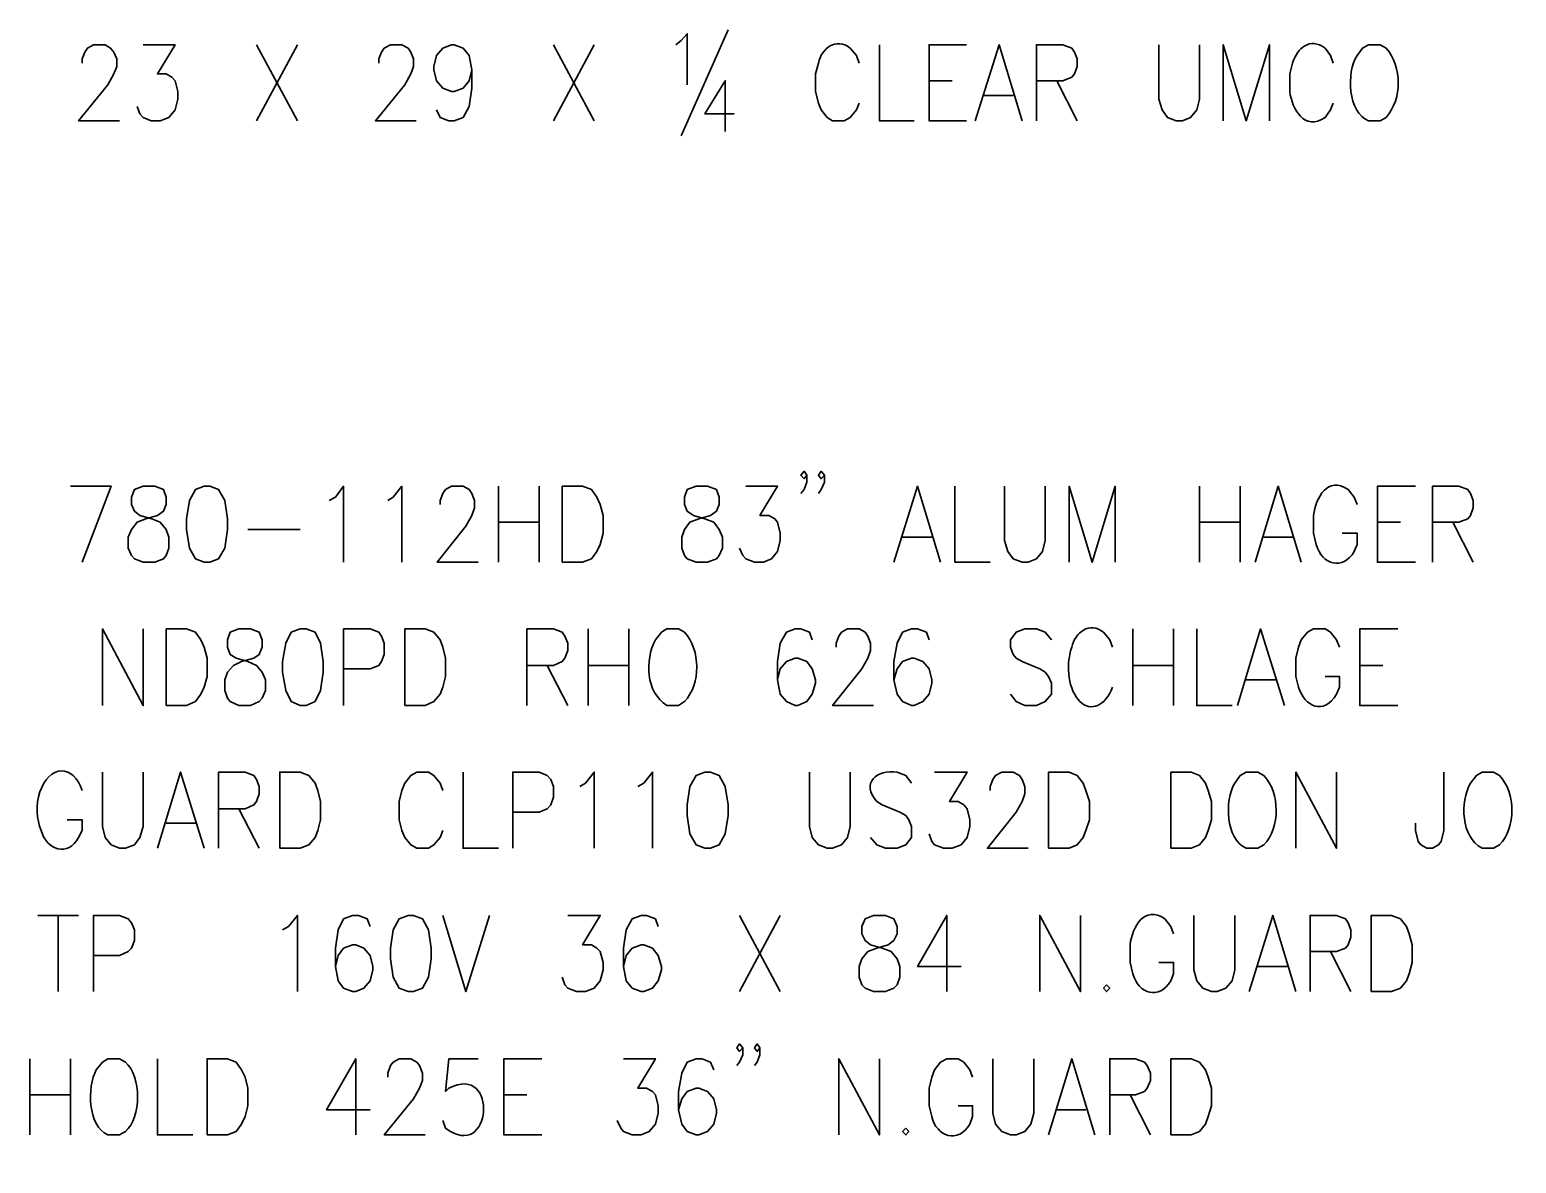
# Model space of a CAD drawing. Header units: inches. Extents: x 5 to 516, y -193 to 129.
# Drawn here: x 212.09 to 219.39, y -94.85 to -89.29 of the extents above; entities that cross this region are included whole.
import ezdxf

# ---------------------------------------------------------------- set-up
doc = ezdxf.new("R2010")
doc.units = ezdxf.units.IN
doc.header["$MEASUREMENT"] = 0
doc.layers.add('PDF3_Geometry', color=7, linetype='Continuous')

msp = doc.modelspace()

# ---------------------------------------------------------------- linework, layer by layer
at = {"layer": 'PDF3_Geometry', "lineweight": 35}
for points in [[(215.2614968, -89.3597896), (215.2881617, -89.3397908), (215.3181598, -89.3064596), (215.3181598, -89.5564436)], [(215.2881606, -89.8064264), (215.5181459, -89.2864597)], [(212.3483467, -89.4497835), (212.3483467, -89.4297848), (212.3616792, -89.3964536), (212.3750116, -89.3764549), (212.4050097, -89.3597893), (212.4616728, -89.3597893), (212.4883377, -89.3764549), (212.5050033, -89.3964536), (212.5183358, -89.4297848), (212.5183358, -89.4664491), (212.5050033, -89.5031134), (212.4750052, -89.5564433), (212.3316811, -89.7330987), (212.5316683, -89.7330987)], [(212.6483288, -89.3597896), (212.8049854, -89.3597896), (212.7183243, -89.5031137), (212.7616549, -89.5031137), (212.7883198, -89.5197793), (212.8049854, -89.5364449), (212.8183179, -89.5897748), (212.8183179, -89.6264391), (212.8049854, -89.679769), (212.7749874, -89.7164334), (212.7316568, -89.733099), (212.6883262, -89.733099), (212.6483288, -89.7164334), (212.6316632, -89.6997678), (212.6183307, -89.6631034)], [(213.4049467, -89.3597896), (213.2049595, -89.733099)], [(213.2049609, -89.3597896), (213.4049481, -89.733099)], [(213.8049251, -89.4497835), (213.8049251, -89.4297848), (213.8182576, -89.3964536), (213.8315901, -89.3764549), (213.8615882, -89.3597893), (213.9182512, -89.3597893), (213.9482493, -89.3764549), (213.9615817, -89.3964536), (213.9749142, -89.4297848), (213.9749142, -89.4664491), (213.9615817, -89.5031134), (213.9315837, -89.5564433), (213.7882595, -89.7330987), (213.9882467, -89.7330987)], [(214.2615609, -89.4831134), (214.2482284, -89.5364433), (214.2182303, -89.5731076), (214.1748998, -89.5897732), (214.1615673, -89.5897732), (214.1182367, -89.5731076), (214.0882387, -89.5364433), (214.0749062, -89.4831134), (214.0749062, -89.4664478), (214.0882387, -89.4131178), (214.1182367, -89.3764535), (214.1615673, -89.3597879), (214.1748998, -89.3597879), (214.2182303, -89.3764535), (214.2482284, -89.4131178), (214.2615609, -89.4831134), (214.2615609, -89.5731076), (214.2482284, -89.6631018), (214.2182303, -89.7164317), (214.1748998, -89.7330973), (214.1482348, -89.7330973), (214.1049043, -89.7164317), (214.0882387, -89.6797674)], [(214.6615325, -89.3597896), (214.8615197, -89.733099)], [(214.8615251, -89.3597896), (214.6615379, -89.733099)], [(216.1614364, -89.4497835), (216.1481039, -89.4131192), (216.1181058, -89.3764549)], [(216.2614327, -89.3597896), (216.2614327, -89.733099), (216.4314218, -89.733099)], [(216.6880722, -89.7330973), (216.5047507, -89.7330973), (216.5047507, -89.3597879), (216.6880722, -89.3597879)], [(216.7314004, -89.7330973), (216.8480595, -89.3597879), (216.9613856, -89.7330973)], [(217.0313825, -89.7330973), (217.0313825, -89.3597879), (217.1613741, -89.3597879), (217.2047047, -89.3764535), (217.2180372, -89.3964522), (217.2313697, -89.4297834), (217.2313697, -89.4664478), (217.2180372, -89.5031121), (217.2047047, -89.5197777), (217.1613741, -89.5364433), (217.0313825, -89.5364433)], [(217.6313399, -89.3597896), (217.6313399, -89.6264391), (217.6480055, -89.679769), (217.6746705, -89.7164334), (217.7180011, -89.733099), (217.7479991, -89.733099), (217.7879966, -89.7164334), (217.8179946, -89.679769), (217.8313271, -89.6264391), (217.8313271, -89.3597896)], [(217.9479904, -89.7330973), (217.9479904, -89.3597879), (218.0613165, -89.7330973), (218.1746425, -89.3597879), (218.1746425, -89.7330973)], [(218.4879541, -89.4497835), (218.4746217, -89.4131192), (218.4479567, -89.3764549)], [(218.7479372, -89.3764552), (218.7179391, -89.3597896), (218.6612761, -89.3597896), (218.631278, -89.3764552), (218.6046131, -89.4131195)], [(215.9614492, -89.4497835), (215.9481167, -89.5031134), (215.9481167, -89.5897745), (215.9614492, -89.6464376), (215.9747817, -89.6797688), (216.0047797, -89.7164331), (216.0314447, -89.7330987), (216.0881077, -89.7330987), (216.1181058, -89.7164331), (216.1481039, -89.6797688), (216.1614364, -89.6464376)], [(218.287967, -89.4497835), (218.2746345, -89.5031134), (218.2746345, -89.5897745)], [(215.5481402, -89.6997675), (215.404816, -89.6997675), (215.5048096, -89.5364446), (215.5048096, -89.7864286)], [(216.5047507, -89.5364445), (216.6180767, -89.5364445)], [(217.131372, -89.5364445), (217.2313656, -89.7330985)], [(216.7747325, -89.6097735), (216.9180567, -89.6097735)], [(218.4479567, -89.7164331), (218.4746217, -89.6797688), (218.4879541, -89.6464376)], [(218.6612761, -89.733099), (218.7179391, -89.733099), (218.7479372, -89.7164334)], [(215.9047864, -91.4729862), (215.8914539, -91.4896518), (215.8747883, -91.4729862), (215.8914539, -91.4529875), (215.9047864, -91.4729862), (215.9047864, -91.5063174), (215.8914539, -91.5429817), (215.8747883, -91.5629804)], [(215.9914508, -91.4729862), (215.9747852, -91.4896518), (215.9614527, -91.4729862), (215.9747852, -91.4529875), (215.9914508, -91.4729862), (215.9914508, -91.5063174), (215.9747852, -91.5429817), (215.9614527, -91.5629804)], [(212.3483467, -91.8996251), (212.4916708, -91.5263157), (212.2916837, -91.5263157)], [(213.5616071, -91.5963134), (213.5916052, -91.5796478), (213.6316026, -91.5263179), (213.6316026, -91.8996273)], [(213.8482505, -91.5963134), (213.8749155, -91.5796478), (213.918246, -91.5263179), (213.918246, -91.8996273)], [(214.1049005, -91.6163113), (214.1049005, -91.5963126), (214.1182329, -91.5629814), (214.1315654, -91.5429826), (214.1615635, -91.526317), (214.2182265, -91.526317), (214.2482246, -91.5429826), (214.2615571, -91.5629814), (214.2748896, -91.5963126), (214.2748896, -91.6329769), (214.2615571, -91.6696412), (214.231559, -91.7229711), (214.091568, -91.8996264), (214.2915552, -91.8996264)], [(214.3915506, -91.5263173), (214.3915506, -91.8996267)], [(214.5915365, -91.5263173), (214.5915365, -91.8996267)], [(215.6048043, -91.5263173), (215.7614609, -91.5263173), (215.6747998, -91.6696415), (215.7181304, -91.6696415), (215.7481284, -91.6863071), (215.7614609, -91.7029727), (215.7747934, -91.7563026), (215.7747934, -91.7929669), (215.7614609, -91.8462968), (215.7314628, -91.8829611), (215.6914654, -91.8996267), (215.6481349, -91.8996267), (215.6048043, -91.8829611), (215.5914718, -91.8662955), (215.5748062, -91.8296312)], [(216.3314287, -91.8996251), (216.4480879, -91.5263157), (216.561414, -91.8996251)], [(216.6314041, -91.5263173), (216.6314041, -91.8996267), (216.8047263, -91.8996267)], [(216.8747288, -91.5263173), (216.8747288, -91.7929669), (216.8913944, -91.8462968), (216.9180594, -91.8829611), (216.96139, -91.8996267), (216.991388, -91.8996267), (217.0313855, -91.8829611), (217.0613835, -91.8462968), (217.074716, -91.7929669), (217.074716, -91.5263173)], [(217.1913725, -91.8996251), (217.1913725, -91.5263157), (217.3046986, -91.8996251), (217.4180246, -91.5263157), (217.4180246, -91.8996251)], [(217.8313326, -91.5263173), (217.8313326, -91.8996267)], [(218.0313184, -91.5263173), (218.0313184, -91.8996267)], [(218.104644, -91.8996251), (218.2179701, -91.5263157), (218.3312962, -91.8996251)], [(218.604612, -91.6163113), (218.5912795, -91.579647), (218.5612814, -91.5429826)], [(218.891263, -91.8996251), (218.7046083, -91.8996251), (218.7046083, -91.5263157), (218.891263, -91.5263157)], [(218.9745901, -91.8996251), (218.9745901, -91.5263157), (219.1045818, -91.5263157), (219.1479124, -91.5429813), (219.1612448, -91.56298), (219.1745773, -91.5963112), (219.1745773, -91.6329755), (219.1612448, -91.6696398), (219.1479124, -91.6863054), (219.1045818, -91.702971), (218.9745901, -91.702971)], [(218.3912923, -91.6696412), (218.3912923, -91.7563023), (218.4046248, -91.8129653)], [(213.1616287, -91.7396351), (213.4182789, -91.7396351)], [(214.3915506, -91.7029722), (214.5915378, -91.7029722)], [(217.8313326, -91.7029722), (218.0313197, -91.7029722)], [(218.5912795, -91.8462965), (218.604612, -91.8129653), (218.604612, -91.7563023), (218.5312833, -91.7563023)], [(218.7046083, -91.7029722), (218.8179343, -91.7029722)], [(219.0745864, -91.7029722), (219.17458, -91.8996263)], [(216.3747609, -91.7763013), (216.518085, -91.7763013)], [(218.1479762, -91.7763013), (218.2913003, -91.7763013)], [(212.448343, -92.6029152), (212.448343, -92.2262727), (212.6483302, -92.6029152), (212.6483302, -92.2262727)], [(213.6315964, -92.6029152), (213.6315964, -92.2262727), (213.7615881, -92.2262727), (213.8049186, -92.2429383), (213.8182511, -92.262937), (213.8315836, -92.2962682), (213.8315836, -92.3529313), (213.8182511, -92.3862625), (213.8049186, -92.4062612), (213.7615881, -92.4229268), (213.6315964, -92.4229268)], [(214.5315428, -92.6029152), (214.5315428, -92.2262727), (214.6615344, -92.2262727), (214.704865, -92.2429383), (214.7181975, -92.262937), (214.7315299, -92.2962682), (214.7315299, -92.3329325), (214.7181975, -92.3695969), (214.704865, -92.3862625), (214.6615344, -92.4062612), (214.5315428, -92.4062612)], [(214.8315249, -92.2262711), (214.8315249, -92.6029136)], [(215.0315107, -92.2262711), (215.0315107, -92.6029136)], [(215.3048257, -92.2429367), (215.2748276, -92.2262711), (215.2181646, -92.2262711), (215.1914996, -92.2429367), (215.1615016, -92.279601)], [(215.9314503, -92.2796022), (215.9181178, -92.2429379), (215.8747873, -92.2262723), (215.8481223, -92.2262723), (215.8047917, -92.2429379), (215.7747937, -92.2962678), (215.7614612, -92.386262), (215.7614612, -92.4762563), (215.7747937, -92.5462518), (215.8047917, -92.5829161), (215.8481223, -92.6029148), (215.8614548, -92.6029148), (215.9047853, -92.5829161), (215.9314503, -92.5462518), (215.9481159, -92.4929219), (215.9481159, -92.4762563), (215.9314503, -92.4229264), (215.9047853, -92.386262), (215.8614548, -92.3695964), (215.8481223, -92.3695964), (215.8047917, -92.386262), (215.7747937, -92.4229264), (215.7614612, -92.4762563)], [(216.0481081, -92.316265), (216.0481081, -92.2962663), (216.0614406, -92.2629351), (216.0747731, -92.2429364), (216.1047712, -92.2262708), (216.1614342, -92.2262708), (216.1914323, -92.2429364), (216.2047647, -92.2629351), (216.2180972, -92.2962663), (216.2180972, -92.3329306), (216.2047647, -92.369595), (216.1747667, -92.4229249), (216.0314425, -92.6029133), (216.2314297, -92.6029133)], [(216.5047507, -92.2796022), (216.4914182, -92.2429379), (216.4480876, -92.2262723), (216.4180896, -92.2262723), (216.374759, -92.2429379), (216.348094, -92.2962678), (216.3314284, -92.386262), (216.3314284, -92.4762563), (216.348094, -92.5462518), (216.374759, -92.5829161), (216.4180896, -92.6029148), (216.431422, -92.6029148), (216.4747526, -92.5829161), (216.5047507, -92.5462518), (216.5180831, -92.4929219), (216.5180831, -92.4762563), (216.5047507, -92.4229264), (216.4747526, -92.386262), (216.431422, -92.3695964), (216.4180896, -92.3695964), (216.374759, -92.386262), (216.348094, -92.4229264), (216.3314284, -92.4762563)], [(217.1047081, -92.2796022), (217.0747101, -92.2429379), (217.0313795, -92.2262723), (216.9747165, -92.2262723), (216.9313859, -92.2429379), (216.904721, -92.2796022), (216.904721, -92.3162665), (216.9180534, -92.3529308), (216.9313859, -92.3695964), (216.961384, -92.386262), (217.0480451, -92.4229264), (217.0747101, -92.439592), (217.0913757, -92.4595907), (217.1047081, -92.4929219), (217.1047081, -92.5462518), (217.0747101, -92.5829161), (217.0313795, -92.6029148), (216.9747165, -92.6029148), (216.9313859, -92.5829161), (216.904721, -92.5462518)], [(217.4046903, -92.316265), (217.3913578, -92.2796007), (217.3613597, -92.2429364)], [(217.5046866, -92.2262711), (217.5046866, -92.6029136)], [(217.7046724, -92.2262711), (217.7046724, -92.6029136)], [(217.8180006, -92.2262711), (217.8180006, -92.6029136), (217.9913228, -92.6029136)], [(218.0179864, -92.6029152), (218.1313125, -92.2262727), (218.2479717, -92.6029152)], [(218.5179544, -92.316265), (218.5046219, -92.2796007), (218.4746238, -92.2429364), (218.4479589, -92.2262708), (218.3912958, -92.2262708), (218.3612978, -92.2429364), (218.3312997, -92.2796007), (218.3179672, -92.316265), (218.3046347, -92.369595), (218.3046347, -92.4595892), (218.3179672, -92.5129191)], [(218.8045986, -92.6029152), (218.6179439, -92.6029152), (218.6179439, -92.2262727), (218.8045986, -92.2262727)], [(214.6315323, -92.406259), (214.7315259, -92.6029131)], [(214.8315249, -92.406259), (215.0315121, -92.406259)], [(217.5046866, -92.406259), (217.7046737, -92.406259)], [(218.6179439, -92.406259), (218.73127, -92.406259)], [(218.0613186, -92.4762551), (218.2046428, -92.4762551)], [(218.5046219, -92.5462503), (218.5179544, -92.5129191), (218.5179544, -92.4595892), (218.4479589, -92.4595892)], [(215.2181646, -92.6029136), (215.2748276, -92.6029136), (215.3048257, -92.5829149)], [(212.448343, -92.9295612), (212.448343, -93.1962108), (212.4616755, -93.2495407), (212.4916735, -93.286205), (212.531671, -93.3028706), (212.5616691, -93.3028706), (212.6049996, -93.286205), (212.6316646, -93.2495407), (212.6483302, -93.1962108), (212.6483302, -92.9295612)], [(212.7183249, -93.302869), (212.8316509, -92.9295596), (212.9483101, -93.302869)], [(213.018307, -93.302869), (213.018307, -92.9295596), (213.1482987, -92.9295596), (213.1916292, -92.9462252), (213.2049617, -92.9662239), (213.2182942, -92.9995551), (213.2182942, -93.0362194), (213.2049617, -93.0728837), (213.1916292, -93.0895493), (213.1482987, -93.1095481), (213.018307, -93.1095481)], [(214.1182324, -93.0195552), (214.1048999, -92.9828909), (214.0749018, -92.9462266), (214.0482369, -92.929561), (213.9915739, -92.929561), (213.9615758, -92.9462266), (213.9315777, -92.9828909), (213.9182452, -93.0195552), (213.9049127, -93.0728851), (213.9049127, -93.1628793), (213.9182452, -93.2162092), (213.9315777, -93.2495404), (213.9615758, -93.2862048), (213.9915739, -93.3028704), (214.0482369, -93.3028704), (214.0749018, -93.2862048), (214.1048999, -93.2495404), (214.1182324, -93.2162092)], [(214.2182287, -92.9295612), (214.2182287, -93.3028706), (214.3915509, -93.3028706)], [(214.4615467, -93.302869), (214.4615467, -92.9295596), (214.5915384, -92.9295596), (214.6315358, -92.9462252), (214.6482014, -92.9662239), (214.6615339, -92.9995551), (214.6615339, -93.052885), (214.6482014, -93.0895493), (214.6315358, -93.1095481), (214.5915384, -93.1262137), (214.4615467, -93.1262137)], [(214.7915291, -92.9995539), (214.818194, -92.9828883), (214.8615246, -92.9295584), (214.8615246, -93.3028678)], [(215.0748429, -92.9995539), (215.104841, -92.9828883), (215.1481715, -92.9295584), (215.1481715, -93.3028678)], [(215.9181184, -92.9295612), (215.9181184, -93.1962108), (215.9314508, -93.2495407), (215.9614489, -93.286205), (216.0047795, -93.3028706), (216.0314444, -93.3028706), (216.074775, -93.286205), (216.1047731, -93.2495407), (216.1181055, -93.1962108), (216.1181055, -92.9295612)], [(216.4180863, -92.982889), (216.3914213, -92.9462247), (216.3480908, -92.9295591)], [(216.5314145, -92.9295612), (216.6914043, -92.9295612), (216.6047432, -93.0728854), (216.6480737, -93.0728854), (216.6747387, -93.089551), (216.6914043, -93.1095497), (216.7047368, -93.1628796), (216.7047368, -93.1962108), (216.6914043, -93.2495407), (216.6614062, -93.286205), (216.6180756, -93.3028706), (216.5747451, -93.3028706), (216.5314145, -93.286205), (216.5180821, -93.2695394), (216.5047496, -93.2328751)], [(216.8047328, -93.0195552), (216.8047328, -92.9995565), (216.8180653, -92.9662253), (216.8313977, -92.9462266), (216.8613958, -92.929561), (216.9180589, -92.929561), (216.9480569, -92.9462266), (216.9613894, -92.9662253), (216.9747219, -92.9995565), (216.9747219, -93.0362208), (216.9613894, -93.0728851), (216.9313913, -93.126215), (216.7914003, -93.3028704), (216.9913875, -93.3028704)], [(218.1479797, -92.9462268), (218.1179817, -92.9295612), (218.0613186, -92.9295612), (218.0313205, -92.9462268), (218.0046556, -92.9828911)], [(218.3046366, -93.302869), (218.3046366, -92.9295596), (218.5046238, -93.302869), (218.5046238, -92.9295596)], [(219.0312543, -92.9295612), (219.0312543, -93.2162095), (219.0179218, -93.2695394), (219.0045893, -93.286205), (218.9745912, -93.3028706), (218.9479263, -93.3028706), (218.9179282, -93.286205), (218.9045957, -93.2695394), (218.8912632, -93.2162095), (218.8912632, -93.1795452)], [(219.3045693, -92.9462268), (219.2745712, -92.9295612), (219.2179081, -92.9295612), (219.1912432, -92.9462268), (219.1612451, -92.9828911)], [(216.2480972, -93.0728832), (216.2747622, -93.0895488), (216.3614233, -93.1262131), (216.3914213, -93.1428787), (216.4047538, -93.1628774), (216.4180863, -93.1962086), (216.4180863, -93.2495385), (216.3914213, -93.2862029), (216.3480908, -93.3028685), (216.2914278, -93.3028685), (216.2480972, -93.2862029), (216.2180991, -93.2495385)], [(213.1182965, -93.1095491), (213.2182901, -93.3028701)], [(212.3316811, -93.2495404), (212.3483467, -93.2162092), (212.3483467, -93.1628793), (212.2750181, -93.1628793)], [(212.761657, -93.1795452), (212.9049812, -93.1795452)], [(218.0613186, -93.3028706), (218.1179817, -93.3028706), (218.1479797, -93.286205)], [(219.2179081, -93.3028706), (219.2745712, -93.3028706), (219.3045693, -93.286205)], [(212.1316926, -93.632848), (212.3316797, -93.632848)], [(212.2316889, -93.632848), (212.2316889, -94.0061574)], [(212.4050108, -94.0061557), (212.4050108, -93.6328463), (212.5316693, -93.6328463), (212.5749999, -93.6495119), (212.5916655, -93.6695107), (212.604998, -93.7028419), (212.604998, -93.7561718), (212.5916655, -93.7928361), (212.5749999, -93.8095017), (212.5316693, -93.8295004), (212.4050108, -93.8295004)], [(213.331621, -93.702844), (213.3616191, -93.6861784), (213.4049497, -93.6328485), (213.4049497, -94.0061579)], [(213.7615929, -93.6861791), (213.7482605, -93.6495148), (213.7049299, -93.6328492), (213.6749318, -93.6328492), (213.6316013, -93.6495148), (213.6049363, -93.7028447), (213.5916038, -93.7928389), (213.5916038, -93.8828332), (213.6049363, -93.9528287), (213.6316013, -93.989493), (213.6749318, -94.0061586), (213.6915974, -94.0061586), (213.7315949, -93.989493), (213.7615929, -93.9528287), (213.7749254, -93.8994988), (213.7749254, -93.8828332), (213.7615929, -93.8295033), (213.7315949, -93.7928389), (213.6915974, -93.7761733), (213.6749318, -93.7761733), (213.6316013, -93.7928389), (213.6049363, -93.8295033), (213.5916038, -93.8828332)], [(214.1182324, -93.632848), (214.2315585, -94.0061574), (214.3482177, -93.632848)], [(214.7315286, -93.632848), (214.8915183, -93.632848), (214.8048572, -93.7761721), (214.8481878, -93.7761721), (214.8748527, -93.7928377), (214.8915183, -93.8095033), (214.9048508, -93.8628332), (214.9048508, -93.8994975), (214.8915183, -93.9528275), (214.8615202, -93.9894918), (214.8181897, -94.0061574), (214.7748591, -94.0061574), (214.7315286, -93.9894918), (214.7181961, -93.9728262), (214.7048636, -93.9361619)], [(215.1748324, -93.6861791), (215.1614999, -93.6495148), (215.1181694, -93.6328492), (215.0915044, -93.6328492), (215.0481739, -93.6495148), (215.0181758, -93.7028447), (215.0048433, -93.7928389), (215.0048433, -93.8828332), (215.0181758, -93.9528287), (215.0481739, -93.989493), (215.0915044, -94.0061586), (215.1048369, -94.0061586), (215.1481674, -93.989493), (215.1748324, -93.9528287), (215.191498, -93.8994988), (215.191498, -93.8828332), (215.1748324, -93.8295033), (215.1481674, -93.7928389), (215.1048369, -93.7761733), (215.0915044, -93.7761733), (215.0481739, -93.7928389), (215.0181758, -93.8295033), (215.0048433, -93.8828332)], [(215.7747967, -93.632848), (215.5748095, -94.0061574)], [(215.5748108, -93.632848), (215.774798, -94.0061574)], [(216.5914083, -94.0061574), (216.5914083, -93.632848), (216.4480841, -93.8828319), (216.6614038, -93.8828319)], [(217.048044, -94.0061557), (217.048044, -93.6328463), (217.2480312, -94.0061557), (217.2480312, -93.6328463)], [(217.7046724, -93.7228419), (217.6913399, -93.6861776), (217.6613418, -93.6495133)], [(217.8046687, -93.632848), (217.8046687, -93.8994975), (217.8180012, -93.9528275), (217.8479992, -93.9894918), (217.8913298, -94.0061574), (217.9179947, -94.0061574), (217.9613253, -93.9894918), (217.9913234, -93.9528275), (218.0046559, -93.8994975), (218.0046559, -93.632848)], [(218.0746506, -94.0061557), (218.1913097, -93.6328463), (218.3046358, -94.0061557)], [(218.3746327, -94.0061557), (218.3746327, -93.6328463), (218.5046243, -93.6328463), (218.5479549, -93.6495119), (218.5612874, -93.6695107), (218.5746199, -93.7028419), (218.5746199, -93.7395062), (218.5612874, -93.7761705), (218.5479549, -93.7928361), (218.5046243, -93.8095017), (218.3746327, -93.8095017)], [(217.4913527, -93.7761718), (217.4913527, -93.862833), (217.5046852, -93.919496)], [(217.6913399, -93.9528272), (217.7046724, -93.919496), (217.7046724, -93.862833), (217.6313437, -93.862833)], [(218.4746222, -93.8095029), (218.5746158, -94.006157)], [(218.117976, -93.8828319), (218.2613001, -93.8828319)], [(215.5914724, -94.282807), (215.5748068, -94.2994726), (215.5614743, -94.282807), (215.5748068, -94.2628083), (215.5914724, -94.282807), (215.5914724, -94.3161382), (215.5748068, -94.3528025), (215.5614743, -94.3694681)], [(215.6748004, -94.282807), (215.6614679, -94.2994726), (215.6481354, -94.282807), (215.6614679, -94.2628083), (215.6748004, -94.282807), (215.6748004, -94.3161382), (215.6614679, -94.3528025), (215.6481354, -94.3694681)], [(212.0916967, -94.3361381), (212.0916967, -94.7094475)], [(212.2916893, -94.3361381), (212.2916893, -94.7094475)], [(212.561668, -94.3528037), (212.5316699, -94.3361381), (212.4750069, -94.3361381), (212.4483419, -94.3528037), (212.4183438, -94.389468)], [(212.7183249, -94.3361381), (212.7183249, -94.7094475), (212.8916471, -94.7094475)], [(213.6915969, -94.7094475), (213.6915969, -94.3361381), (213.5482727, -94.5861221), (213.7615924, -94.5861221)], [(213.8482505, -94.4261321), (213.8482505, -94.4061334), (213.861583, -94.369469), (213.8749155, -94.3528034), (213.9049136, -94.3361378), (213.9615766, -94.3361378), (213.9915747, -94.3528034), (214.0049071, -94.369469), (214.0182396, -94.4061334), (214.0182396, -94.4427977), (214.0049071, -94.479462), (213.9749091, -94.5327919), (213.8315849, -94.7094472), (214.0315721, -94.7094472)], [(214.2915611, -94.3361381), (214.148237, -94.3361381), (214.1315714, -94.4961279), (214.148237, -94.4794623)], [(214.6048692, -94.7094459), (214.4182145, -94.7094459), (214.4182145, -94.3361365), (214.6048692, -94.3361365)], [(215.0048468, -94.3361381), (215.1615035, -94.3361381), (215.0748423, -94.4794623), (215.1181729, -94.4794623), (215.148171, -94.4961279), (215.1615035, -94.5127935), (215.1748359, -94.5661234), (215.1748359, -94.6027877), (215.1615035, -94.6561176), (215.1315054, -94.6927819), (215.0915079, -94.7094475), (215.0481774, -94.7094475), (215.0048468, -94.6927819), (214.9915144, -94.6761163), (214.9748488, -94.639452)], [(215.4481507, -94.3894659), (215.4314851, -94.3528015), (215.3914876, -94.3361359), (215.3614895, -94.3361359), (215.318159, -94.3528015), (215.291494, -94.4061315), (215.2748284, -94.4961257), (215.2748284, -94.5861199), (215.291494, -94.6561154), (215.318159, -94.6927797), (215.3614895, -94.7094453), (215.374822, -94.7094453), (215.4181526, -94.6927797), (215.4481507, -94.6561154), (215.4614831, -94.6027855), (215.4614831, -94.5861199), (215.4481507, -94.53279), (215.4181526, -94.4961257), (215.374822, -94.4794601), (215.3614895, -94.4794601), (215.318159, -94.4961257), (215.291494, -94.53279), (215.2748284, -94.5861199)], [(216.0614468, -94.7094459), (216.0614468, -94.3361365), (216.261434, -94.7094459), (216.261434, -94.3361365)], [(216.7180684, -94.4261321), (216.7047359, -94.3894678), (216.6747379, -94.3528034), (216.6480729, -94.3361378), (216.5914099, -94.3361378), (216.5614118, -94.3528034), (216.5314137, -94.3894678), (216.5180812, -94.4261321), (216.5047488, -94.479462), (216.5047488, -94.5661231), (216.5180812, -94.619453)], [(216.8180647, -94.3361381), (216.8180647, -94.6027877), (216.8313972, -94.6561176), (216.8613953, -94.6927819), (216.9047258, -94.7094475), (216.9313908, -94.7094475), (216.9747213, -94.6927819), (217.0047194, -94.6561176), (217.0180519, -94.6027877), (217.0180519, -94.3361381)], [(217.0913762, -94.7094459), (217.2047023, -94.3361365), (217.3180283, -94.7094459)], [(217.3913583, -94.7094459), (217.3913583, -94.3361365), (217.5180169, -94.3361365), (217.5613474, -94.3528021), (217.5746799, -94.3694677), (217.5913455, -94.406132), (217.5913455, -94.4427963), (217.5746799, -94.4794606), (217.5613474, -94.4961262), (217.5180169, -94.5127918), (217.3913583, -94.5127918)], [(212.0916967, -94.5127931), (212.2916839, -94.5127931)], [(214.4182145, -94.5127931), (214.5315406, -94.5127931)], [(217.4913546, -94.5127931), (217.5913482, -94.7094471)], [(216.7047359, -94.6561173), (216.7180684, -94.619453), (216.7180684, -94.5661231), (216.6480729, -94.5661231)], [(217.131372, -94.5861221), (217.2746961, -94.5861221)], [(214.1315714, -94.6761163), (214.1182389, -94.639452)], [(212.4750069, -94.7094475), (212.5316699, -94.7094475), (212.561668, -94.6927819)]]:
    msp.add_lwpolyline(points, dxfattribs=at)
for points in [[(212.6483288, -91.5263173), (212.6049983, -91.5429829), (212.5916658, -91.5796472), (212.5916658, -91.6163115), (212.6049983, -91.6496427), (212.6316632, -91.6696415), (212.6916594, -91.6863071), (212.7316568, -91.7029727), (212.7616549, -91.739637), (212.7749874, -91.7763013), (212.7749874, -91.8296312), (212.7616549, -91.8662955), (212.7483224, -91.8829611), (212.7049918, -91.8996267), (212.6483288, -91.8996267), (212.6049983, -91.8829611), (212.5916658, -91.8662955), (212.5750002, -91.8296312), (212.5750002, -91.7763013), (212.5916658, -91.739637), (212.6183307, -91.7029727), (212.6616613, -91.6863071), (212.7183243, -91.6696415), (212.7483224, -91.6496427), (212.7616549, -91.6163115), (212.7616549, -91.5796472), (212.7483224, -91.5429829), (212.7049918, -91.5263173)], [(212.9483109, -91.5263173), (212.9049804, -91.5429829), (212.8749823, -91.5963128), (212.8616498, -91.6863071), (212.8616498, -91.739637), (212.8749823, -91.8296312), (212.9049804, -91.8829611), (212.9483109, -91.8996267), (212.9749759, -91.8996267), (213.0183064, -91.8829611), (213.0483045, -91.8296312), (213.061637, -91.739637), (213.061637, -91.6863071), (213.0483045, -91.5963128), (213.0183064, -91.5429829), (212.9749759, -91.5263173)], [(214.7048647, -91.8996251), (214.7048647, -91.5263157), (214.8048583, -91.5263157), (214.8481889, -91.5429813), (214.8748538, -91.5796456), (214.8915194, -91.6163099), (214.9048519, -91.6696398), (214.9048519, -91.7563009), (214.8915194, -91.812964), (214.8748538, -91.8462952), (214.8481889, -91.8829595), (214.8048583, -91.8996251)], [(215.3614931, -91.5263173), (215.3181625, -91.5429829), (215.30483, -91.5796472), (215.30483, -91.6163115), (215.3181625, -91.6496427), (215.3481606, -91.6696415), (215.4048236, -91.6863071), (215.4481542, -91.7029727), (215.4748191, -91.739637), (215.4914847, -91.7763013), (215.4914847, -91.8296312), (215.4748191, -91.8662955), (215.4614867, -91.8829611), (215.4181561, -91.8996267), (215.3614931, -91.8996267), (215.3181625, -91.8829611), (215.30483, -91.8662955), (215.2914976, -91.8296312), (215.2914976, -91.7763013), (215.30483, -91.739637), (215.331495, -91.7029727), (215.3748256, -91.6863071), (215.4314886, -91.6696415), (215.4614867, -91.6496427), (215.4748191, -91.6163115), (215.4748191, -91.5796472), (215.4614867, -91.5429829), (215.4181561, -91.5263173)], [(212.761657, -92.6029152), (212.761657, -92.2262727), (212.8616506, -92.2262727), (212.9049812, -92.2429383), (212.9316461, -92.2796026), (212.9483117, -92.3162669), (212.9616442, -92.3695969), (212.9616442, -92.4595911), (212.9483117, -92.512921), (212.9316461, -92.5462522), (212.9049812, -92.5829165), (212.8616506, -92.6029152)], [(213.1182965, -92.2262711), (213.074966, -92.2429367), (213.0616335, -92.279601), (213.0616335, -92.3162653), (213.074966, -92.3529296), (213.104964, -92.3695952), (213.1616271, -92.3862608), (213.2049576, -92.4062595), (213.2316226, -92.4395907), (213.2482882, -92.4762551), (213.2482882, -92.529585), (213.2316226, -92.5662493), (213.2182901, -92.5829149), (213.1749595, -92.6029136), (213.1182965, -92.6029136), (213.074966, -92.5829149), (213.0616335, -92.5662493), (213.048301, -92.529585), (213.048301, -92.4762551), (213.0616335, -92.4395907), (213.0916315, -92.4062595), (213.131629, -92.3862608), (213.1916251, -92.3695952), (213.2182901, -92.3529296), (213.2316226, -92.3162653), (213.2316226, -92.279601), (213.2182901, -92.2429367), (213.1749595, -92.2262711)], [(213.4182786, -92.2262711), (213.3749481, -92.2429367), (213.3482831, -92.2962666), (213.3316175, -92.3862608), (213.3316175, -92.4395907), (213.3482831, -92.529585), (213.3749481, -92.5829149), (213.4182786, -92.6029136), (213.4482767, -92.6029136), (213.4916073, -92.5829149), (213.5182722, -92.529585), (213.5316047, -92.4395907), (213.5316047, -92.3862608), (213.5182722, -92.2962666), (213.4916073, -92.2429367), (213.4482767, -92.2262711)], [(213.9315785, -92.6029152), (213.9315785, -92.2262727), (214.0315721, -92.2262727), (214.0749027, -92.2429383), (214.1049007, -92.2796026), (214.1182332, -92.3162669), (214.1315657, -92.3695969), (214.1315657, -92.4595911), (214.1182332, -92.512921), (214.1049007, -92.5462522), (214.0749027, -92.5829165), (214.0315721, -92.6029152)], [(213.3182891, -93.302869), (213.3182891, -92.9295596), (213.4182827, -92.9295596), (213.4616133, -92.9462252), (213.4916113, -92.9828895), (213.5049438, -93.0195538), (213.5182763, -93.0728837), (213.5182763, -93.162878), (213.5049438, -93.2162079), (213.4916113, -93.2495391), (213.4616133, -93.2862034), (213.4182827, -93.302869)], [(215.4048185, -92.9295612), (215.3614879, -92.9462268), (215.3314898, -92.9995567), (215.3181574, -93.089551), (215.3181574, -93.1428809), (215.3314898, -93.2328751), (215.3614879, -93.286205), (215.4048185, -93.3028706), (215.4314834, -93.3028706), (215.474814, -93.286205), (215.5048121, -93.2328751), (215.5181445, -93.1428809), (215.5181445, -93.089551), (215.5048121, -92.9995567), (215.474814, -92.9462268), (215.4314834, -92.9295612)], [(217.0913762, -93.302869), (217.0913762, -92.9295596), (217.1913698, -92.9295596), (217.2313672, -92.9462252), (217.2613653, -92.9828895), (217.2746978, -93.0195538), (217.2913634, -93.0728837), (217.2913634, -93.162878), (217.2746978, -93.2162079), (217.2613653, -93.2495391), (217.2313672, -93.2862034), (217.1913698, -93.302869)], [(217.6913404, -93.302869), (217.6913404, -92.9295596), (217.791334, -92.9295596), (217.8313315, -92.9462252), (217.8613295, -92.9828895), (217.874662, -93.0195538), (217.8913276, -93.0728837), (217.8913276, -93.162878), (217.874662, -93.2162079), (217.8613295, -93.2495391), (217.8313315, -93.2862034), (217.791334, -93.302869)], [(213.9482468, -93.632848), (213.9049163, -93.6495136), (213.8749182, -93.7028435), (213.8615857, -93.7928377), (213.8615857, -93.8461676), (213.8749182, -93.9361619), (213.9049163, -93.9894918), (213.9482468, -94.0061574), (213.9749118, -94.0061574), (214.0182423, -93.9894918), (214.0482404, -93.9361619), (214.0615729, -93.8461676), (214.0615729, -93.7928377), (214.0482404, -93.7028435), (214.0182423, -93.6495136), (213.9749118, -93.632848)], [(216.2314324, -93.632848), (216.191435, -93.6495136), (216.1747694, -93.6861779), (216.1747694, -93.7228422), (216.191435, -93.7561734), (216.2180999, -93.7761721), (216.274763, -93.7928377), (216.3180935, -93.8095033), (216.3480916, -93.8461676), (216.3614241, -93.8828319), (216.3614241, -93.9361619), (216.3480916, -93.9728262), (216.331426, -93.9894918), (216.2914286, -94.0061574), (216.2314324, -94.0061574), (216.191435, -93.9894918), (216.1747694, -93.9728262), (216.1614369, -93.9361619), (216.1614369, -93.8828319), (216.1747694, -93.8461676), (216.2047675, -93.8095033), (216.248098, -93.7928377), (216.304761, -93.7761721), (216.331426, -93.7561734), (216.3480916, -93.7228422), (216.3480916, -93.6861779), (216.331426, -93.6495136), (216.2914286, -93.632848)], [(218.674608, -94.0061557), (218.674608, -93.6328463), (218.7746016, -93.6328463), (218.8179322, -93.6495119), (218.8479302, -93.6861763), (218.8612627, -93.7228406), (218.8745952, -93.7761705), (218.8745952, -93.8628316), (218.8612627, -93.9194946), (218.8479302, -93.9528258), (218.8179322, -93.9894901), (218.7746016, -94.0061557)], [(217.3746968, -93.9728259), (217.3613643, -93.9894915), (217.3746968, -94.0061571), (217.3913624, -93.9894915)], [(212.9616429, -94.7094459), (212.9616429, -94.3361365), (213.0616365, -94.3361365), (213.104967, -94.3528021), (213.131632, -94.3894664), (213.1482976, -94.4261307), (213.16163, -94.4794606), (213.16163, -94.5661217), (213.1482976, -94.6194517), (213.131632, -94.656116), (213.104967, -94.6927803), (213.0616365, -94.7094459)], [(217.6913404, -94.7094459), (217.6913404, -94.3361365), (217.791334, -94.3361365), (217.8313315, -94.3528021), (217.8613295, -94.3894664), (217.874662, -94.4261307), (217.8913276, -94.4794606), (217.8913276, -94.5661217), (217.874662, -94.6194517), (217.8613295, -94.656116), (217.8313315, -94.6927803), (217.791334, -94.7094459)], [(216.3914224, -94.676116), (216.3747568, -94.6927816), (216.3914224, -94.7094472), (216.4047549, -94.6927816)]]:
    msp.add_lwpolyline(points, close=True, dxfattribs=at)
for centre, major_axis, ratio, start_param, end_param in [((217.3059652, -92.4110564), (0.005394, 0.1974771), 0.59377471, 1.086440715, 4.186746165), ((212.2436107, -93.1053183), (0.0094374, 0.1821871), 0.633573461, 5.235016361, 8.540718959)]:
    msp.add_ellipse(centre, major_axis=major_axis, ratio=ratio, start_param=start_param, end_param=end_param, dxfattribs=at)
for points in [[(216.1181058, -89.3764549), (216.0485547, -89.3223472), (215.9773926, -89.3773993), (215.9614492, -89.4497835)], [(218.4479567, -89.3764549), (218.3723504, -89.3227361), (218.3124654, -89.3748439), (218.287967, -89.4497835)], [(218.6046131, -89.4131195), (218.5506721, -89.4957808), (218.5605603, -89.6940459), (218.6612761, -89.733099)], [(218.7479372, -89.7164334), (218.8282098, -89.6219394), (218.8259877, -89.4708935), (218.7479372, -89.3764552)], [(218.2746345, -89.5897745), (218.284245, -89.6748802), (218.3482409, -89.7867064), (218.4479567, -89.7164331)], [(218.5612814, -91.5429826), (218.4616211, -91.4737649), (218.4016805, -91.5824246), (218.3912923, -91.6696412)], [(218.4046248, -91.8129653), (218.4331785, -91.9134589), (218.5345054, -91.9414015), (218.5912795, -91.8462965)], [(217.3613597, -92.2429364), (217.2918086, -92.1888843), (217.2206465, -92.2438808), (217.2047031, -92.316265)], [(215.3048257, -92.5829149), (215.3863205, -92.4970315), (215.3837095, -92.3289312), (215.3048257, -92.2429367)], [(215.1615016, -92.279601), (215.1098382, -92.3826499), (215.1136157, -92.5347513), (215.2181646, -92.6029136)], [(218.3179672, -92.5129191), (218.3485764, -92.6073575), (218.4401816, -92.6541323), (218.5046219, -92.5462503)], [(216.3480908, -92.9295591), (216.2479305, -92.9123935), (216.1679357, -92.9849999), (216.2480972, -93.0728832)], [(218.0046556, -92.9828911), (217.9542699, -93.0721632), (217.9579364, -93.2544293), (218.0613186, -93.3028706)], [(218.1479797, -93.286205), (218.2294745, -93.2002661), (218.2268636, -93.0322769), (218.1479797, -92.9462268)], [(219.1612451, -92.9828911), (219.1105817, -93.0782739), (219.1133037, -93.2464853), (219.2179081, -93.3028706)], [(219.3045693, -93.286205), (219.386064, -93.2003216), (219.3834531, -93.0322213), (219.3045693, -92.9462268)], [(212.1483595, -93.2162092), (212.1732468, -93.3128697), (212.2809621, -93.3475342), (212.3316811, -93.2495404)], [(217.6613418, -93.6495133), (217.561626, -93.5802955), (217.5017409, -93.6889552), (217.4913527, -93.7761718)], [(217.5046852, -93.919496), (217.5332389, -94.0199895), (217.6346213, -94.0478767), (217.6913399, -93.9528272)], [(212.561668, -94.6927819), (212.6404407, -94.6235641), (212.6404407, -94.4220215), (212.561668, -94.3528037)], [(214.148237, -94.4794623), (214.3948878, -94.355248), (214.3600567, -94.8487164), (214.1315714, -94.6761163)], [(212.4183438, -94.389468), (212.3729578, -94.4761847), (212.3747355, -94.6649504), (212.4750069, -94.7094475)], [(216.5180812, -94.619453), (216.5398576, -94.7173356), (216.648684, -94.7554998), (216.7047359, -94.6561173)]]:
    msp.add_open_spline(points, degree=3, dxfattribs=at)

doc.saveas('drawing.dxf')
